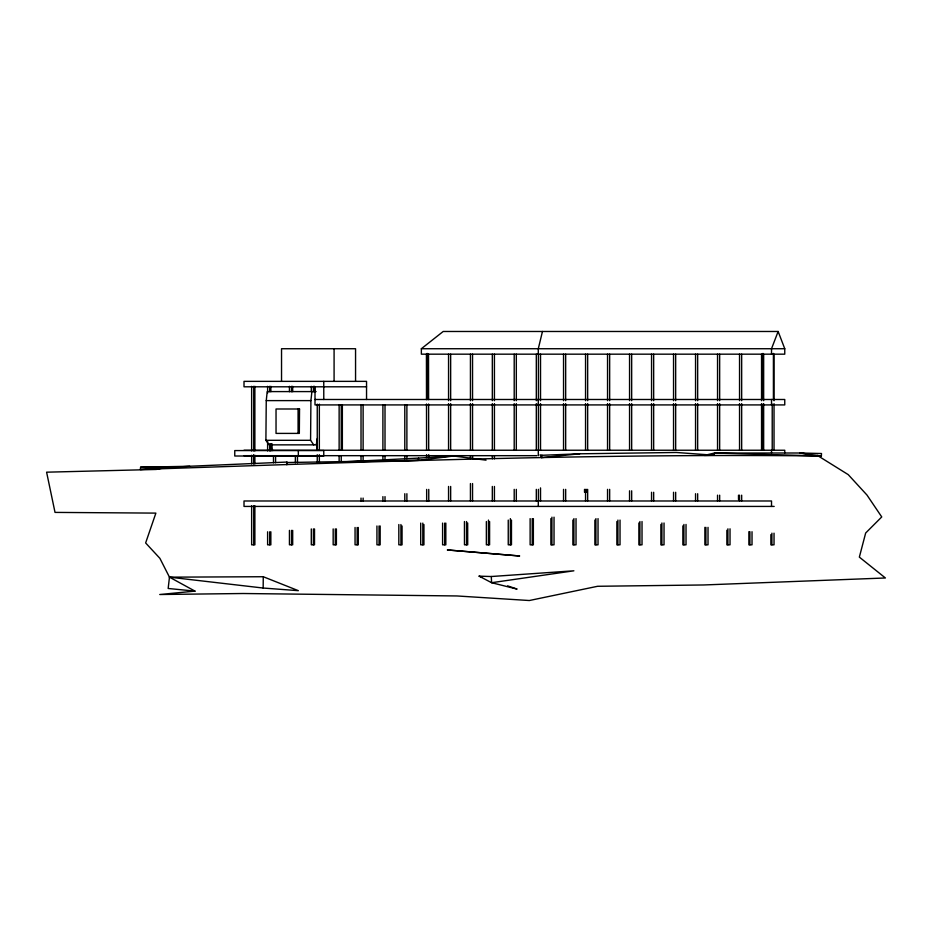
<?xml version="1.0" encoding="UTF-8"?>
<svg xmlns="http://www.w3.org/2000/svg" width="932" height="932" viewBox="0 0 932 932"><rect width="100%" height="100%" fill="white"/><g stroke="black" fill="none" stroke-linecap="round" stroke-linejoin="round"><path stroke-width="1.4" d="M263.267 576.733L298.345 590.667L263.162 588.034L263.267 576.733L169.461 577.164L159.885 558.326L145.637 542.948L155.877 513.113L55.023 512.402L46.6 472.186L156.238 469.448L166.863 467.212L140.581 467.235L140.348 469.46C367.266 461.876 594.29 453.395 821.372 455.993L821.5 453.511L799.842 452.999L714.46 453.045L704.324 455.41L714.192 455.247L714.46 453.045L821.372 455.993L799.842 452.999L809.337 454.129M317.381 438.436L316.274 444.855L269.045 444.855L265.9 440.3L266.249 400.609L267.216 391.591L316.099 391.591M313.723 444.855L310.577 440.3L310.915 400.609L311.894 391.591M286.94 462.062L286.846 464.602L286.94 462.062L189.744 466.256L140.348 469.46M486.05 460.163L453.709 456.016L418.585 458.101L418.456 460.35L344.292 461.876M169.461 577.164L168.168 588.476L194.986 591.121L169.461 577.164L263.162 588.034M271.596 444.855L271.69 444.063M579.692 453.802L541.597 457.612L542.051 455.282L579.692 453.802L676.352 452.474L714.192 455.247M542.459 331.477L538.3 348.731L538.3 354.172M778.138 331.477L784.756 348.731L784.756 354.172L421.357 354.172L421.357 348.731L443.201 331.477L778.138 331.477L771.521 348.731L771.521 354.172M453.709 456.016L418.456 460.35L287.464 462.517M194.986 591.121L159.745 594.511L243.077 593.509L456.948 595.956L529.341 600.523L597.587 586.286L703.66 584.97L885.4 577.98L859.351 557.115L865.665 533.022L881.742 516.934L866.981 495.055L848.237 474.633L817.387 455.433M491.281 576.524L573.879 570.803L491.607 582.71L479.118 576.151L491.281 576.524L491.607 582.71L517.085 589.094L507.591 585.855M344.269 461.829L418.585 458.101M140.581 467.235L189.744 466.256M421.357 348.731L784.756 348.731M366.544 386.803L244.009 386.803L244.009 381.363L366.544 381.363L366.544 399.49M315.004 399.49L784.756 399.49L784.756 404.919L315.004 404.919L315.016 386.803M266.249 400.609L310.915 400.609M265.9 440.3L310.577 440.3M244.009 450.238L784.756 450.238L784.756 452.952M244.009 455.678L536.844 455.678M774.166 506.425L244.009 506.425L244.009 500.985L771.521 500.985L771.521 506.425M542.051 455.282L540.059 454.874L541.597 457.612M479.118 576.151L481.832 577.071M467.678 522.992L467.701 544.824L464.474 544.812L464.451 521.524M466.548 521.536L466.583 544.824M428.603 399.665L428.522 354.172L426.425 354.16L426.495 399.665M428.603 404.01L428.685 450.331M428.697 454.665L428.697 457.565M428.755 489.405L428.778 500.985L426.67 500.985L426.658 489.405M426.507 403.999L426.588 450.319M426.588 454.665L426.6 457.554M774.026 354.172L774.026 400.748M774.026 403.649L774.026 450.226M774.026 533.174L774.026 544.824L770.869 544.824L770.869 534.63M773.409 353.426L773.409 399.49M772.22 404.173L772.22 450.238M771.906 533.174L771.906 544.824M771.521 399.49L771.521 404.919M771.521 450.238L771.521 452.952M763.658 354.172L763.658 400.69M763.658 403.603L763.658 450.109M762.993 353.426L762.993 399.49M762.993 404.173L762.993 450.238M761.549 354.172L761.549 400.69M761.549 403.603L761.549 450.109M752.019 531.718L752.019 544.824L748.874 544.824L748.874 531.718M749.911 531.718L749.911 544.824M741.662 354.172L741.662 400.69M741.662 403.603L741.662 450.109M741.662 495.172L741.662 500.985M739.542 354.172L739.542 400.69M739.542 403.603L739.542 450.109M739.542 495.172L739.542 500.985M738.505 495.172L738.505 499.54M730.024 528.817L730.024 544.824L726.867 544.824L726.867 530.273M727.915 528.817L727.915 544.824M719.655 354.172L719.655 400.69M719.655 403.603L719.655 450.109M719.655 495.172L719.655 500.985M717.547 354.172L717.547 400.69M717.547 403.603L717.547 450.109M717.547 495.172L717.547 500.985M708.017 527.361L708.017 544.824L704.872 544.824L704.872 527.361M705.908 527.361L705.908 544.824M697.66 354.172L697.66 400.69M697.66 403.603L697.66 450.109M697.66 493.727L697.66 500.985M695.552 354.172L695.552 400.69M695.552 403.603L695.552 450.109M695.552 493.727L695.552 500.985M686.022 524.448L686.022 544.824L682.865 544.824L682.865 525.904M683.913 524.448L683.913 544.824M675.665 354.172L675.665 400.69M675.665 403.603L675.665 450.109M675.665 492.271L675.665 500.985M673.545 354.172L673.545 400.69M673.545 403.603L673.545 450.109M673.545 492.271L673.545 500.985M664.027 522.992L664.027 544.824L660.87 544.824L660.87 524.448M661.906 522.992L661.906 544.824M653.658 354.172L653.658 400.69M653.658 403.603L653.658 450.109M653.658 492.271L653.658 500.985M651.55 354.172L651.55 400.69M651.55 403.603L651.55 450.109M651.55 492.271L651.55 500.985M642.02 521.536L642.02 544.824L638.874 544.824L638.874 522.992M639.911 521.536L639.911 544.824M631.663 354.172L631.663 400.69M631.663 403.603L631.663 450.109M631.663 490.815L631.663 500.985M629.554 354.172L629.554 400.69M629.554 403.603L629.554 450.109M629.554 490.815L629.554 500.985M620.025 520.079L620.025 544.824L616.868 544.824L616.868 521.536M617.916 520.079L617.916 544.824M609.656 354.172L609.656 400.69M609.656 403.603L609.656 450.109M609.656 489.358L609.656 500.985M607.548 354.172L607.548 400.69M607.548 403.603L607.548 450.109M607.548 489.358L607.548 500.985M598.029 518.623L598.029 544.824L594.872 544.824L594.872 520.079M595.909 518.623L595.909 544.824M587.661 354.172L587.661 400.69M587.661 403.603L587.661 450.109M587.661 489.358L587.661 500.985M586.624 489.358L586.624 492.271M585.552 354.172L585.552 400.69M585.552 403.603L585.552 450.109M585.552 489.358L585.552 500.985M584.515 489.358L584.515 492.271M576.023 518.623L576.023 544.824L572.877 544.824L572.877 520.079M573.914 518.623L573.914 544.824M565.666 354.172L565.666 400.69M565.666 403.603L565.666 450.109M565.666 489.358L565.666 500.985M563.545 354.172L563.545 400.69M563.545 403.603L563.545 450.109M563.545 489.358L563.545 500.985M554.027 517.167L554.027 544.824L550.87 544.824L550.87 518.623M551.919 517.167L551.919 544.824M540.525 354.172L540.525 400.69M540.525 403.603L540.525 450.109M540.525 487.902L540.525 500.985M538.416 353.426L538.416 400.69M538.416 403.603L538.416 450.238M538.416 489.358L538.416 500.985M538.3 399.49L538.3 404.919M538.3 450.238L538.3 455.678M538.3 500.985L538.3 506.425M536.319 354.172L536.319 400.69M536.319 403.603L536.319 450.109M536.319 489.358L536.319 500.985M533.36 518.623L533.36 544.824L530.133 544.824L530.133 518.623M532.23 518.623L532.23 544.824M516.316 354.172L516.316 400.69M516.316 403.603L516.316 450.109M516.316 489.358L516.316 500.985M514.208 354.172L514.208 400.69M514.208 403.603L514.208 450.109M514.208 489.358L514.208 500.985M511.47 520.079L511.47 544.824L508.243 544.824L508.243 520.079M510.352 518.623L510.352 544.824M494.426 354.172L494.426 400.69M494.426 403.603L494.426 450.109M494.426 455.923L494.426 458.835M494.426 486.457L494.426 500.985M492.329 354.172L492.329 400.69M492.329 403.603L492.329 450.109M492.329 455.923L492.329 458.835M492.329 486.457L492.329 500.985M489.591 521.536L489.591 544.824L486.364 544.824L486.364 521.536M488.461 520.079L488.461 544.824M472.547 354.172L472.547 400.69M472.547 403.603L472.547 450.109M472.547 455.923L472.547 458.835M472.547 483.545L472.547 500.985M470.439 354.172L470.439 400.69M470.439 403.603L470.439 450.109M470.439 455.923L470.439 458.835M470.439 483.545L470.439 500.985M450.657 354.172L450.657 400.69M450.657 403.603L450.657 450.109M450.657 486.457L450.657 500.985M448.56 354.172L448.56 400.69M448.56 403.603L448.56 450.109M448.56 486.457L448.56 500.985M445.822 523.097L445.822 544.812L442.595 544.812L442.595 523.097M444.692 523.097L444.692 544.812M427.171 353.426L427.171 399.49M423.932 524.541L423.932 544.812L420.705 544.812L420.705 523.097M422.813 523.097L422.813 544.812M406.888 404.919L406.888 450.051M406.888 455.865L406.888 458.777M406.888 493.715L406.888 500.985M404.791 404.919L404.791 450.051M404.791 455.865L404.791 458.777M404.791 493.715L404.791 500.985M402.053 525.986L402.053 544.812L398.826 544.812L398.826 524.541M400.923 524.541L400.923 544.812M385.009 404.919L385.009 450.051M385.009 455.865L385.009 460.233M385.009 496.628L385.009 500.985M382.901 404.919L382.901 450.051M382.901 455.865L382.901 460.233M382.901 496.628L382.901 500.985M380.163 525.986L380.163 544.812L376.936 544.812L376.936 525.986M379.044 525.986L379.044 544.812M363.119 404.919L363.119 450.051M363.119 455.865L363.119 461.69M363.119 498.084L363.119 500.985M361.022 404.919L361.022 450.051M361.022 455.865L361.022 461.69M361.022 498.084L361.022 500.985M358.284 527.477L358.284 544.812L355.057 544.812L355.057 527.477M357.154 527.477L357.154 544.812M355.558 381.363L355.558 348.731L281.534 348.731L281.534 381.363M342.359 404.919L342.359 450.051M341.24 404.919L341.24 450.051M341.24 455.865L341.24 461.69M339.132 404.919L339.132 450.051M339.132 455.865L339.132 461.69M336.394 528.922L336.394 544.812L333.167 544.812L333.167 528.922M335.275 528.922L335.275 544.812M334.087 348.731L334.087 381.363M323.765 381.363L323.777 399.49M319.35 404.15L319.35 450.401M319.35 454.734L319.35 463.414M317.253 404.15L317.253 450.401A5.941 0.99 -90 0 1 316.659 444.657A5.941 0.99 -90 0 1 317.369 439.17M317.253 454.734L317.253 463.414M314.515 386.314L314.515 391.685M314.515 528.922L314.515 544.812L311.288 544.812L311.288 528.922M313.385 386.314L313.385 391.685M313.385 528.922L313.385 544.812M311.288 386.314L311.288 391.685M298.333 450.575L298.333 456.016M298.077 408.997L298.077 433.403M297.471 455.678L297.471 462.761M295.362 455.678L295.362 462.761M292.683 386.314L292.683 391.685M292.683 530.366L292.683 544.812L289.444 544.812L289.444 530.366M291.541 386.314L291.541 391.685M291.541 530.366L291.541 544.812M289.444 386.314L289.444 391.685M275.581 455.678L275.581 462.761M273.484 455.678L273.484 462.761M270.851 386.314L270.851 391.685M270.851 443.69L270.851 450.913M270.851 531.811L270.851 544.812L267.612 544.812L267.612 531.811M269.709 386.314L269.709 391.685M269.709 443.69L269.709 450.913M269.709 531.811L269.709 544.812M267.612 386.314L267.612 393.129M267.612 440.801L267.612 450.913M254.879 386.314L254.879 450.913M254.879 455.247L254.879 463.915M254.879 505.808L254.879 544.812L251.64 544.812L251.64 505.808M253.737 386.314L253.737 450.913M253.737 455.247L253.737 463.915M253.737 505.808L253.737 544.812M253.62 454.933L253.62 463.565M251.64 386.314L251.64 450.913M251.64 455.247L251.64 463.915M272.715 450.599A5.941 0.99 -90 0 1 272.004 443.877M299.533 408.997L299.323 433.403L276.035 433.403L276.035 408.997L299.533 408.997M323.765 450.575L234.759 450.575L234.759 456.016L323.765 456.016L323.765 450.575M519.543 555.973L447.453 549.962L519.543 555.973"/></g></svg>
